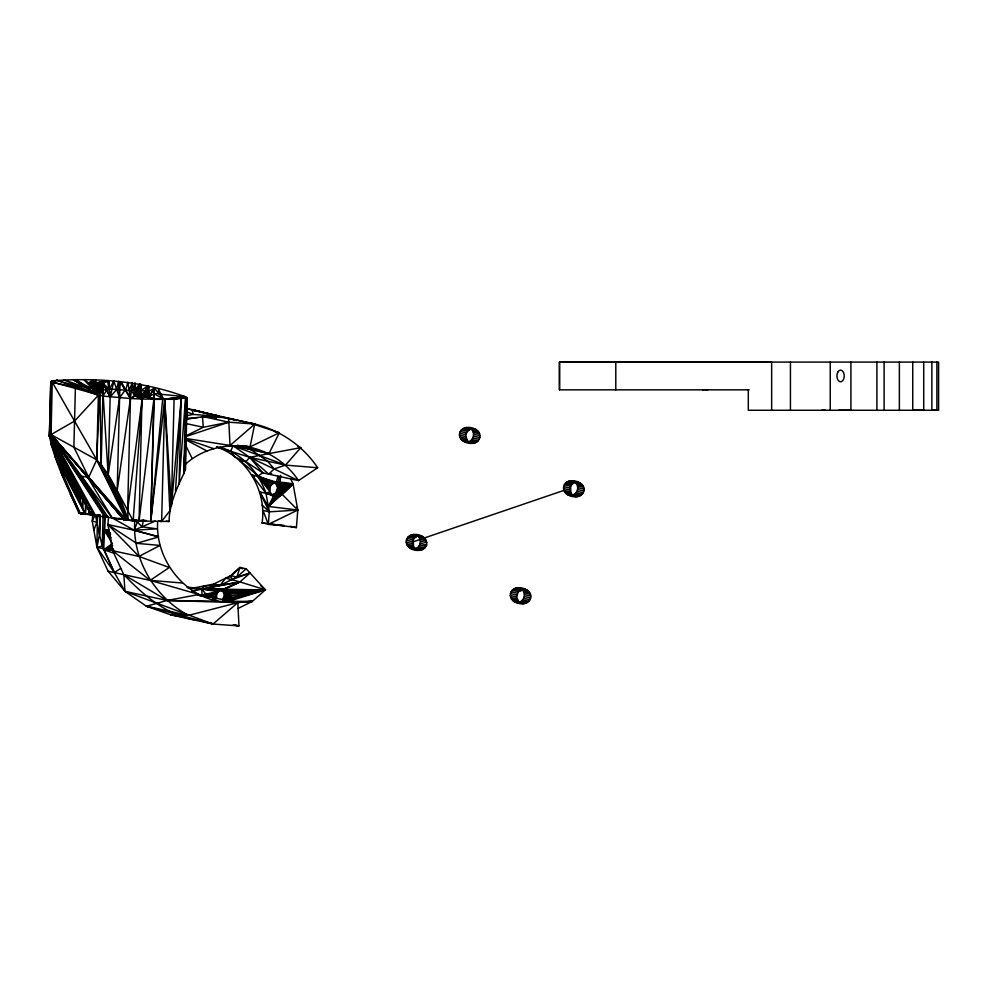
<?xml version="1.0" encoding="UTF-8"?>
<svg xmlns="http://www.w3.org/2000/svg" width="988" height="988" viewBox="0 0 988 988"><rect width="100%" height="100%" fill="white"/><g stroke="black" fill="none" stroke-linecap="round" stroke-linejoin="round"><path stroke-width="1.48" d="M749.126 389.84L559.492 389.84L559.492 362.102L938.6 362.09L938.6 410.267L748.311 410.267L748.311 389.84M100.023 515.501L91.131 514.983L51.043 434.609L51.166 381.714L52.278 380.812C97.281 377.465 143.038 381.035 185.633 396.867L187.214 397.695L185.386 469.535L183.793 473.672C176.593 488.751 169.244 504.473 169.096 521.503L133.133 520.861L91.131 514.983L49.4 435.955L50.783 381.529L52.278 380.812L51.043 434.609L85.746 504.732L49.4 435.955L50.783 381.529M185.386 469.535L185.497 434.72M52.376 382.356L77.57 387.728L81.14 387.555L56.761 380.244L52.376 382.356L96.725 459.84L128.181 520.17L124.821 519.7L88.71 477.253L96.725 459.84L98.38 395.225L75.99 379.775C85.079 385.839 97.898 392.891 108.841 388.852L131.379 390.643L133.516 389.272L135.072 383.109L134.986 395.669L130.453 398.51L102.925 396.102L51.166 381.714M104.605 516.539L104.469 530.408L102.27 546.117L114.386 572.595L124.994 591.343L146.434 606.237L170.973 614.907L213.013 624.046L238.973 625.91L237.824 602.631L197.761 594.554M70.333 494.259L80.152 513.439L92.687 514.316L78.929 513.266C68.16 487.961 54.859 463.1 49.4 435.955L51.043 434.609L96.725 459.84C112.459 476.648 120.956 498.668 128.181 520.17L101.184 464.545L103.16 383.591L107.544 380.713L110.15 396.991L108.161 475.006L128.181 520.17L127.625 509.944L130.453 398.51L132.293 382.764L134.739 395.78L142.173 399.041L174.086 399.325L187.214 397.695L183.854 473.425M50.808 438.697L50.684 443.279L85.376 514.18L93.243 514.896M61.614 470.387L61.528 473.45L80.152 513.439L92.786 514.575M85.042 514.328L79.015 497.619L79.089 494.531M83.041 498.236L82.523 507.387L50.684 443.279L79.015 497.619L78.595 495.235L50.684 443.279L80.349 501.756L80.51 495.618M82.523 507.387L82.757 498.236M85.623 503.324L85.351 514.069L80.152 513.439L54.834 456.061L85.351 514.069L85.993 503.337M85.376 514.18L88.908 514.229L89.019 509.623M89.216 507.993L89.13 511.043L89.328 507.993M108.482 517.379L107.914 524.554L112.62 550.699L123.809 574.646L124.994 591.343L167.046 600.482L217.792 601.198L237.824 602.631L213.013 624.046L124.994 591.343L108.112 571.237L96.935 547.29L99.516 534.422L100.023 514.6M103.048 515.588L102.27 546.117L114.386 572.595L120.771 568.31M117.177 490.48L120.017 381.553L130.453 398.51L117.177 490.48L133.133 520.861L129.712 520.157M131.565 520.244L139.061 521.034L142.062 396.534L134.998 395.916L130.453 398.51L120.869 381.615L125.241 390.025L119.536 397.806L108.161 475.006L102.443 383.677L103.16 383.591L110.15 396.991L116.695 389.47L118.461 381.405L119.536 397.806L113.855 381.121L109.458 388.889L110.15 396.991L103.16 383.591M142.062 396.534C149.089 398.819 154.14 391.087 161.032 394.286L184.682 396.608L181.236 398.967L171.369 505.794L164.749 399.461L150.756 521.294L153.856 399.362L148.336 396.04L148.583 386.506L147.175 395.892L134.986 395.669L134.911 389.445L148.805 391.334L154.424 388.136L163.65 399.313L184.682 396.608L185.719 398.411L183.793 473.672L187.214 397.695M171.369 505.794L174.086 399.325L184.682 396.608L162.687 399.473L150.756 521.294L154.424 388.136L149.015 396.176L148.583 386.506M113.669 553.095L103.74 549.785L105 516.218M79.015 497.619L79.139 494.531M91.131 514.983L91.254 511.908M133.096 520.256L139.061 521.034L153.856 399.362L154.424 388.136L149.324 396.312M80.349 501.756L80.658 495.618M92.81 513.822L92.23 521.145L96.935 547.29L102.27 546.117L99.516 534.422L100.443 516.02M49.882 426.767L49.4 435.955L78.595 495.235L79.126 494.803L49.4 435.955L82.819 499.718M50.363 417.578L50.919 406.846M145.816 390.964L142 395.571L141.432 389.951L147.731 386.271L147.175 395.892L148.336 396.04L148.805 391.334M88.908 514.229L89.192 509.623M175.481 491.122L181.236 398.967L179.063 484.392L185.633 396.867M140.123 395.521L139.617 383.999L135.702 395.571L135.393 389.346L139.617 383.999L138.999 389.754L140.123 395.521L140.864 384.344L141.432 389.951M210.568 622.564L213.013 624.046L146.434 606.237L167.046 600.482L237.824 602.631L188.486 615.376C154.375 597.011 131.49 558.418 134.887 519.49M133.133 520.861L142.173 399.041L143.952 396.583L153.856 399.362L149.077 396.435M290.596 478.587L293.078 483.91C288.237 488.517 276.208 504.868 270.02 491.765C267.55 478.155 286.137 482.873 293.078 483.91L297.783 510.055L296.412 527.592L262.055 522.998C266.995 491.295 247.148 457.197 216.582 446.959M197.501 595.122L202.046 594.862L216.607 597.851C215.656 593.689 219.064 589.49 223.202 589.194L239.961 581.932L250.05 573.028L236.861 577.066L220.052 585.402L191.894 591.232M157.635 521.454C155.338 557.726 181.619 593.825 217.792 601.198L211.469 596.9L200.021 596.085M272.021 494.914L259.683 491.802L268.353 506.461L280.666 495.531L275.813 492.926L277.653 487.652L275.306 482.638L280.049 482.934C284.161 484.985 285.149 490.913 282.086 494.296L275.813 492.926L270.885 495.371M406.216 542.19C406.068 530.692 425.84 532.853 426.73 542.659C426.878 554.157 407.105 551.996 406.216 542.19L412.49 543.548L413.626 547.13L418.122 550.242M412.49 543.548C412.181 539.016 416.615 534.965 421.11 535.965M411.848 548.883C419.69 550.785 423.864 538.608 416.578 535.224M459.457 435.177C459.309 423.691 479.081 425.84 479.97 435.659C480.119 447.144 460.346 444.983 459.457 435.177L465.731 436.548L468.077 441.562L471.362 443.242M465.731 436.548C465.422 432.015 469.856 427.965 474.351 428.953M465.089 441.883C474.005 443.995 477.105 429.212 468.065 427.594M510.29 595.542C510.141 584.056 529.914 586.205 530.803 596.023C530.951 607.509 511.179 605.348 510.29 595.542L516.576 596.913L518.91 601.927L522.195 603.606M516.576 596.913L518.404 591.627L521.491 589.552L517.045 587.823L526.937 589.935M515.921 602.248C524.838 604.36 527.938 589.577 518.91 587.959M563.531 488.541C563.382 477.043 583.155 479.205 584.044 489.011C584.192 500.508 564.42 498.347 563.531 488.541L569.817 489.9L570.941 493.481L575.436 496.594M569.817 489.9C569.496 485.38 573.929 481.317 578.425 482.317M579.116 496.371L572.842 495C577.918 493.395 579.437 486.145 575.436 482.638L581.71 483.997M228.314 577.721L239.936 567.458L246.21 568.829L265.426 589.848L229.908 599.716L222.584 599.926L224.4 594.665L222.065 589.638L220.41 590.577L188.918 588.119M188.375 588.243L223.202 589.194C229.377 588.638 233.106 596.863 228.846 601.297L226.338 600.753M280.666 475.277L280.049 482.934L273.775 481.576L278.295 482.317L279.258 476.364M114.386 572.595L96.935 547.29L97.466 515.217M138.999 389.754L138.357 395.496L138.234 389.754M92.823 515.032L91.328 515.007L51.043 434.609L74.545 421.098L98.38 395.225L99.776 383.752L102.443 383.677L103.036 389.852M93.848 530.124L96.898 522.158L97.824 514.55M119.005 389.605L120.017 381.553M127.625 509.944L142.173 399.041L140.173 396.447M137.665 389.791L136.85 395.521L139.617 383.999M89.056 382.825L92.44 382.652L92.884 380.096L88.809 382.936L84.141 379.861L98.38 395.225L99.677 389.605M139.876 389.754L140.864 384.344M214.878 418.48L218.99 416.059L186.287 408.217M147.447 391.075L145.656 395.768L147.731 386.271L142 395.571L140.494 389.927M108.112 571.237L150.151 580.376L169.306 567.495L138.975 556.429L107.914 524.554L134.109 530.235L142.037 526.802L143.606 519.676M110.15 396.991L113.855 381.121M277.9 476.265L276.442 482.181L251.693 474.697L254.472 478.328M125.661 390.062L127.86 382.22L130.453 398.51L142.173 399.041L138.406 396.336M187.819 587.699L195.488 587.675L213.779 584.044L230.587 575.695L236.861 577.066L239.936 567.458L242.468 568.853M101.356 389.927L99.566 395.459L96.725 459.84L126.378 519.923L128.564 519.923M107.914 524.554L136.542 543.338L158.512 536.99L134.109 530.235L137.394 522.059L142.321 520.17M129.156 390.359L132.293 382.764M94.687 515.884L92.23 521.145L96.898 522.158L99.516 534.422M216.78 446.885L249.729 457.333L298.524 480.613L262.759 472.844L245.913 461.692L234.934 457.061L230.599 451.059L233.193 445.847C259.288 444.921 284.173 459 298.524 480.613L317.679 467.732C302.019 444.415 277.505 428.372 249.976 423.012L191.079 409.736L218.941 416.281L214.902 418.282M270.453 486.207L239.639 460.334L245.913 461.692L249.729 457.333L268.971 453.603L279.357 432.732L249.976 423.012L246.173 423.185M296.684 507.313L297.783 510.055L268.353 506.461L273.565 495.988L265.957 493.16L251.693 474.697L253.965 476.537M146.693 391.013L143.89 395.657L147.731 386.271L148.336 396.04M99.072 389.482L98.022 383.739L98.38 395.225L63.911 379.886L85.808 387.481L91.254 387.543L88.809 382.936L99.776 383.752L102.925 396.102L106.655 390.285M280.666 495.531L274.405 494.173L278.999 496.371L268.353 506.461L275.319 496.606L272.367 495.778M90.933 382.677L92.884 380.096L94.193 382.665L103.147 383.344L108.841 388.852L108.779 380.788L109.458 388.889M220.151 590.293L218.274 591.639L202.046 594.862L204.837 596.036L202.046 594.862L201.762 589.033L204.133 585.958L220.052 585.402L239.961 581.932L265.426 589.848L252.348 601.383L237.972 608.509M230.488 444.884L233.193 445.847L249.729 457.333L268.724 474.141L274.133 468.967L285.507 465.101L300.797 447.638L297.907 446.539M278.53 496.47L268.353 506.461L277.159 496.729L272.725 495.013L278.999 496.371M268.353 506.461L278.073 496.556L272.725 495.013L277.616 496.643M230.414 576.683L239.936 567.458M278.011 490.851L275.813 492.926L283.148 492.716L293.078 483.91L281.58 483.997L275.306 482.638L282.79 485.441L293.078 483.91L283.766 490.913L276.875 491.345L283.148 492.716M185.497 464.224C202.54 448.503 227.487 443.081 250.026 446.922L279.357 432.732L274.849 431.756M236.861 577.066L246.21 568.829M185.015 438.302L230.019 445.477L254.818 424.062M89.772 382.739L92.884 380.096M219.855 590.577L220.732 589.947M96.935 547.29L102.95 548.599L103.74 549.785L112.373 543.548L104.469 530.408L108.927 529.506M219.916 590.441L218.978 591.009M103.147 383.344L107.544 380.713L96.071 382.726L95.836 380.182L94.193 382.665L92.44 382.652M283.927 489.011L293.078 483.91L283.581 487.146L277.307 485.787L283.927 489.011L277.653 487.652L283.766 490.913L277.492 489.554M260.795 585.785L265.426 589.848L229.537 592.442L222.621 589.478M228.846 601.297L265.426 589.848L225.054 589.33L220.966 590.713L239.961 581.932L225.746 578.104L220.052 585.402L213.779 584.044M184.67 436.498L203.244 427.273L228.858 422.197L254.719 424.05L250.026 446.922L245.629 445.959M113.719 550.106L103.74 549.785L112.706 545.425M297.783 510.055L268.328 524.369L263.043 510.475L269.316 511.833L297.783 510.055L282.086 494.296M102.406 383.196L107.544 380.713L97.973 382.813M77.57 387.728L75.372 388.79L73.878 447.231L88.71 477.253L81.584 476.265L108.038 517.354L51.043 434.609L126.378 519.923L124.006 519.589L51.043 434.609L93.872 515.366M214.717 418.159L218.941 416.281L192.191 409.637L193.092 414.429L218.941 416.281L214.631 417.973M135.727 520.343L142.037 526.802L155.128 521.108M221.374 590.824L225.054 589.33L201.762 589.033L186.93 587.057M101.245 383.06L107.544 380.713L99.726 382.924M250.05 573.028L232.019 579.474L230.587 575.695M214.655 417.763L218.941 416.281L200.774 417.418M413.342 541.745L420.122 539.423L426.396 540.794M424.47 537.941L563.876 490.406L570.15 491.765M184.941 436.844L228.858 422.197L228.352 418.319L223.646 417.307M218.941 416.281L214.569 417.455M113.459 549.661L103.74 549.785L112.113 547.5M107.284 516.255L104.679 516.872L51.043 434.609L124.229 519.565L128.465 519.416M185.559 415.923L193.092 414.429L186.226 411.638M185.929 419.764C202.342 415.38 220.324 415.615 236.577 420.567M220.312 590.268L221.522 590.021M227.45 445.563L233.193 445.847L268.971 453.603L300.797 447.638M218.274 591.639L201.762 589.033L239.961 581.932L224.128 589.256L201.762 589.033L205.899 594.084L217.224 593.208L202.046 594.862L209.11 597.419M145.409 520.676L135.146 520.182L139.061 521.034L146.261 520.429M268.724 474.141L271.589 473.623M222.065 589.638L228.339 591.009L265.426 589.848L230.525 597.913L224.4 594.665L230.686 596.023L265.426 589.848L222.065 589.638L225.054 589.33M593.133 362.102L591.59 362.09L612.893 362.102M108.976 529.803L104.469 530.408L110.73 539.152M103.74 549.785L113.348 548.711M99.912 515.711L95.564 515.6L51.043 434.609L123.883 519.565L124.71 519.49L118.844 518.206M235.885 602.742L252.348 601.383L230.315 601.297M591.861 362.102L559.492 362.114L559.492 389.84M236.095 602.594L252.348 601.383L234.761 602.198M185.633 418.369L197.748 417.615M111.286 517.453L134.109 530.235L157.055 528.852L142.037 526.802M82.375 514.081L93.502 514.476M581.685 362.09L559.492 362.102M89.006 514.575L93.267 514.513M615.796 389.84L615.796 362.114L616.944 362.09M568.038 362.151L590.231 362.102M821.695 410.267L825.412 410.267M159.043 393.73L158.413 389.26L163.65 399.313L154.227 399.374L154.14 393.743M618.723 362.102L626.009 362.09L623.095 362.102M629.158 362.102L636.568 362.09M838.676 410.267L850.693 410.267M615.796 362.114L771.653 362.09L771.653 410.267M702.591 389.84L704.111 389.84M705.864 389.84L707.754 389.84M586.168 362.09L590.342 362.102M609.991 362.09L614.351 362.102M605.619 362.09L608.522 362.102M589.947 362.09L592.071 362.102M195.488 587.675L198.477 587.897M215.31 598.395L202.046 594.862L216.594 595.011M78.929 513.266L85.116 513.389M95.564 515.6L100.159 515.674M181.323 616.586L170.973 614.907L188.486 615.376L146.434 606.237L149.484 606.459M84.375 513.575L80.152 513.439L83.758 513.427M201.762 589.033L220.534 589.972M84.783 514.316L85.684 514.365M270.823 493.481L265.957 493.16C258.473 472.017 241.887 453.282 219.818 447.243M569.162 495.235L571.015 495.371M523.331 589.181L525.184 589.317L518.404 591.627L512.13 590.268M170.973 614.907L177.074 615.351M194.883 619.686L191.993 619.476C164.44 613.35 142.852 594.418 123.809 574.646L167.046 600.482L198.872 594.492L150.151 580.376L112.62 550.699L138.975 556.429L160.031 545.425L136.542 543.338M284.322 525.74L268.328 524.369L269.316 511.833L265.957 493.16L270.02 491.765L257.967 476.068L262.759 472.844L249.729 457.333L285.507 465.101L317.679 467.732M150.151 580.376L182.323 583.006M158.772 521.158L161.637 521.454L169.837 510.784L164.749 399.461L161.637 521.454L158.772 521.096M190.659 587.885L195.229 588.391M262.055 522.998L267.97 523.677M272.404 524.196L275.356 524.529M279.789 525.048L284.223 525.554M229.204 418.949L233.748 419.48M133.516 389.272L134.911 389.445M87.932 477.155L124.463 519.651L51.043 434.609L112.138 517.922L124.71 519.49M166.256 521.121L169.096 521.503M202.046 594.862L216.446 596.913M233.094 624.996L238.973 625.91L234.502 624.935M218.99 416.059L213.902 415.17L220.324 417.578M466.213 427.458L476.105 429.57M464.385 427.829L470.659 429.187M471.35 429.274L477.636 430.644M462.705 428.656L468.979 430.015M472.56 430.719L478.834 432.077M473.363 432.423L479.637 433.781M461.285 429.904L467.571 431.274M460.235 431.484L466.509 432.843M473.697 434.288L479.97 435.659M459.605 433.287L465.891 434.646M473.548 436.19L479.822 437.548M472.919 437.993L479.192 439.351M459.803 437.042L466.077 438.413M471.869 439.561L478.143 440.932M460.593 438.758L466.867 440.117M470.449 440.809L476.722 442.179M461.804 440.191L468.077 441.562M468.769 441.648L475.043 443.007M463.335 441.253L473.215 443.377M570.286 480.823L580.178 482.934M568.458 481.181L574.732 482.539M566.779 482.021L573.052 483.379M576.634 484.071L582.908 485.429M577.437 485.775L583.71 487.146M565.371 483.268L571.644 484.626L564.309 484.836L570.582 486.207M577.77 487.652L584.044 489.011M563.691 486.639L569.965 487.998M577.622 489.542L583.896 490.913M576.992 491.345L583.278 492.703M575.942 492.926L582.216 494.284M570.941 493.481L564.667 492.11L572.151 494.914L565.877 493.555M574.522 494.173L580.796 495.531M567.408 494.618L577.288 496.729M185.67 423.469L203.244 427.273L202.503 416.479L228.858 422.197L230.019 445.477M282.79 485.441L276.504 484.071L283.581 487.146M272.145 495.643L277.159 496.729L271.799 495.186M412.972 534.471L422.864 536.583M411.144 534.829L417.418 536.188M418.109 536.286L424.395 537.645M409.464 535.669L415.738 537.027M419.32 537.719L425.593 539.077M408.044 536.916L414.33 538.275M406.994 538.485L413.268 539.856M420.456 541.301L426.73 542.659M406.364 540.288L412.651 541.646M420.308 543.19L426.804 545.043L425.952 546.352L419.678 544.993M418.628 546.574L424.902 547.932M406.562 544.055L412.836 545.413M407.352 545.759L413.626 547.13M417.208 547.821L423.481 549.18M408.563 547.204L414.837 548.562M415.528 548.649L421.802 550.02M410.094 548.266L419.974 550.378M290.126 526.234L296.412 527.592M515.217 588.181L521.491 589.552M522.183 589.638L528.469 591.009M513.538 589.021L519.812 590.379M523.393 591.071L529.667 592.442M524.196 592.788L530.47 594.146M511.068 591.849L517.341 593.208M524.529 594.653L530.803 596.023M510.438 593.64L516.724 595.011M524.381 596.554L530.655 597.913M523.751 598.358L530.037 599.716M522.701 599.926L528.975 601.297M510.635 597.407L516.909 598.777M511.426 599.123L517.7 600.482M521.281 601.173L527.555 602.544M512.636 600.556L518.91 601.927M519.602 602.013L525.875 603.372M514.168 601.618L524.048 603.742M224.251 596.554L230.525 597.913L223.634 598.358L229.908 599.716M228.352 418.319L254.719 424.05L249.976 423.012M224.325 449.701L230.599 451.059M275.788 481.774L278.295 482.317M272.799 496.062L275.319 496.606M224.301 589.391L226.808 589.947M223.276 591.071L229.945 593.294L265.426 589.848L230.34 594.159L223.276 591.071L229.537 592.442M211.938 599.914L217.792 601.198M186.843 408.649L189.671 409.378M192.191 409.637L216.557 416.269M134.109 530.235L158.426 536.521M237.478 445.18L268.971 453.603M191.079 409.736L196.896 411.317M223.671 591.936L230.34 594.159L224.066 592.788L230.686 596.023M145.705 396.608L153.856 399.362L148.361 396.521M184.904 438.808L213.791 448.7M572.151 480.946L573.904 481.576M241.615 446.378L251.088 449.713L267.625 461.211L274.133 468.967M137.888 520.503L139.728 521.158M56.761 380.244L98.38 395.225L96.132 383.69L96.305 389.408M233.193 445.847L285.507 465.101M109.792 532.384L104.469 530.408L111.212 537.756M274.615 482.552L257.967 476.068L269.687 489.9M109.964 532.656L104.469 530.408L109.878 534.78M147.212 396.583L153.856 399.362M273.775 482.959L257.967 476.068L269.835 488.01M109.594 532.717L104.469 530.408L110.656 534.088M210.333 622.835L213.013 624.046M135.727 396.065L142.173 399.041L136.9 396.2M272.935 483.379L257.967 476.068L271.515 484.626M184.645 439.215L206.998 451.01M87.179 387.506L73.248 379.763L98.38 395.225L94.243 383.603L95.428 389.358L98.38 395.225L88.809 382.936M154.326 393.755L163.65 399.313M262.079 505.09L269.316 511.833L259.683 491.802M253.854 476.871L251.693 474.697L253.644 477.006M79.126 494.803L80.571 496.334M135.813 520.343L137.394 522.059M123.883 519.565L87.524 477.093L112.138 517.922M87.747 477.13L124.006 519.589M94.095 389.223L90.97 383.356L98.38 395.225L89.068 383.072L93.588 389.074M98.38 395.225L89.809 383.208L93.724 389.149M51.043 434.609L105.877 517.045M131.379 390.643L134.739 395.78L135.072 383.109L135.393 389.346M95.428 389.358L92.489 383.492L94.675 389.284M103.407 383.468L106.766 390.235M185.374 444.686L192.104 458.407M102.11 389.927L99.776 383.752L101.184 464.545M96.132 383.69L98.195 389.482M102.678 389.889L101.282 383.727L102.925 396.102M95.564 515.835L96.898 522.158M138.95 520.293L139.061 521.034M135.035 389.383L135.702 395.571M570.508 485.182L570.941 493.914M413.194 538.831L413.7 549.019M936.896 362.09L936.896 410.267L931.882 410.267L931.882 362.09M923.718 362.09L923.718 410.267L912.739 410.267L912.739 362.09M899.364 362.09L899.364 410.267M884.099 362.09L884.099 410.267M876.899 362.09L876.899 410.267M850.915 362.09L850.915 410.267M830.229 362.09L830.229 410.267M790.437 362.09L790.437 410.267M581.006 362.09L572.015 362.114L581.055 362.151M189.597 409.378L186.621 408.661L189.597 409.365M837.972 371.834A5.842 3.668 90 0 0 839.615 381.59A5.842 3.668 90 0 0 844.123 374.452A5.842 3.668 90 0 0 837.972 371.834"/></g></svg>
